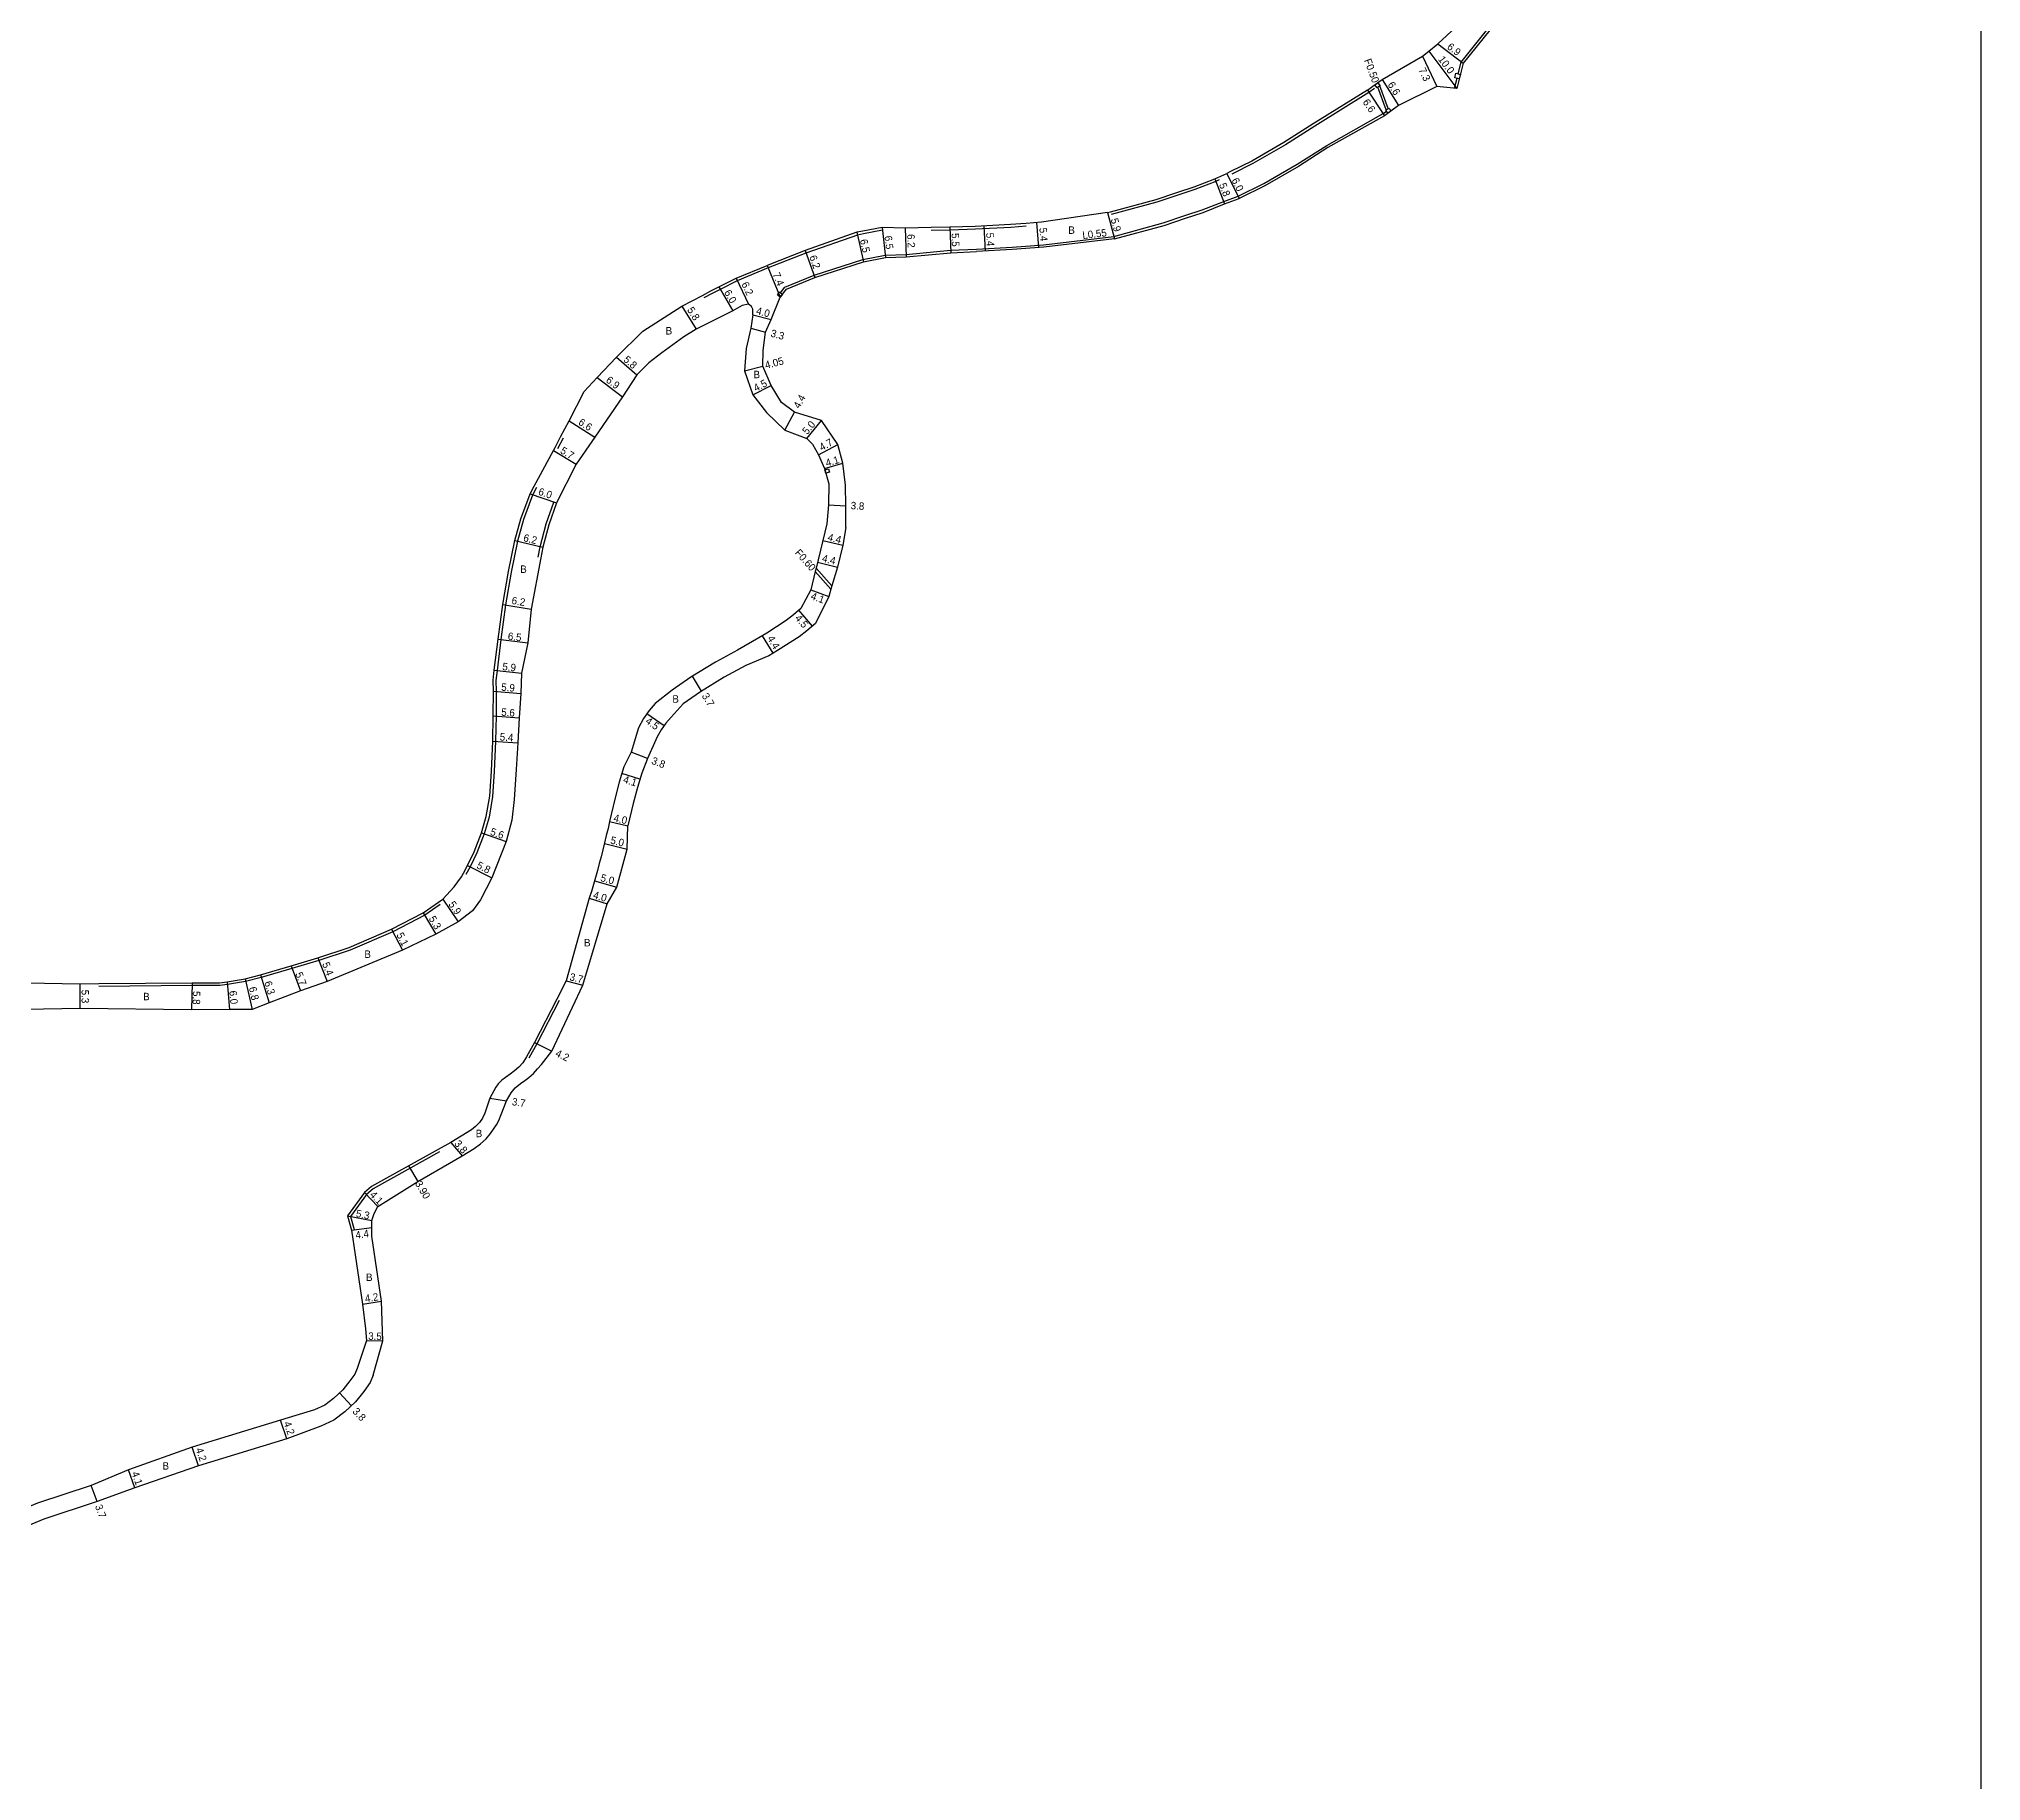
# Model space of a CAD drawing. Header units: metres. Extents: x 4000 to 8000, y -96000 to -93000.
# Drawn here: x 5983.1 to 6400, y -95205.7 to -94831.8 of the extents above; entities that cross this region are included whole.
import ezdxf

# ---------------------------------------------------------------- set-up
doc = ezdxf.new("R2010")
doc.units = ezdxf.units.M
doc.header["$LTSCALE"] = 2.5
for name, color, linetype in [('側溝・桝', 7, 'Continuous'), ('図郭', 7, 'Continuous'), ('幅員', 7, 'Continuous'), ('歩道・分離帯・安全施設', 7, 'Continuous'), ('舗装', 7, 'Continuous'), ('道路', 7, 'Continuous')]:
    doc.layers.add(name, color=color, linetype=linetype)
doc.styles.get("Standard").update_dxf_attribs({"font": ''})
doc.styles.get('Standard').set_extended_font_data('@MS PGothic')

msp = doc.modelspace()

# ---------------------------------------------------------------- linework, layer by layer
at = {"layer": '側溝・桝'}
for points in [[(6287.74, -94839.31), (6288.38, -94836.8), (6294.1, -94829.66), (6296.52, -94826.31), (6299.2, -94822.62), (6302.79, -94816.46), (6307.97, -94807.36), (6308.56, -94806.38)], [(6286.94, -94842.41), (6287.49, -94840.27)], [(6272.28, -94847.06), (6270.48, -94842.21)], [(6272.7, -94846.76), (6270.9, -94841.9)], [(6142.29, -94886.28), (6143.22, -94885.08), (6149.46, -94882.53), (6159.91, -94879.14), (6164.77, -94878.2), (6169.23, -94878.06), (6178.77, -94877.18), (6184.34, -94876.92), (6191.97, -94876.5), (6198.74, -94875.98), (6213.85, -94874.21), (6224.43, -94871.32), (6229.03, -94869.74), (6232.79, -94868.52), (6237.4, -94866.73), (6240.52, -94865.57), (6245.99, -94862.84), (6253.15, -94858.72), (6259.51, -94854.68), (6271.62, -94847.84), (6272.33, -94847.33)], [(6153.1, -94949.88), (6149.74, -94946.09)], [(6153.3, -94949.2), (6149.91, -94945.38)]]:
    msp.add_lwpolyline(points, dxfattribs=at)
for points in [[(6287.97, -94840.4), (6287, -94840.15), (6287.25, -94839.18), (6288.22, -94839.43)], [(6270.5, -94841.21), (6270.97, -94841.86), (6270.9, -94841.9), (6270.48, -94842.21), (6270.32, -94842.32), (6269.85, -94841.67)], [(6272.65, -94847.78), (6272.19, -94847.13), (6272.28, -94847.06), (6272.7, -94846.76), (6272.84, -94846.66), (6272.98, -94846.86), (6273.3, -94847.31)], [(6142.23, -94887.25), (6141.8, -94886.91), (6141.6, -94886.76), (6142.09, -94886.13), (6142.29, -94886.28), (6142.72, -94886.62)], [(6151.77, -94924.29), (6152.54, -94924.07), (6152.76, -94924.82), (6152, -94925.05)]]:
    msp.add_lwpolyline(points, close=True, dxfattribs=at)
at = {"layer": '図郭'}
msp.add_lwpolyline([(5600, -95400), (6400, -95400), (6400, -94800), (5600, -94800)], close=True, dxfattribs=at)
at = {"layer": '幅員'}
for points in [[(6280.07, -94835.49), (6283.15, -94842.05)], [(6281.44, -94834.46), (6287.44, -94842.45)], [(6283.36, -94832.85), (6288.84, -94837.03)], [(6268.25, -94842.82), (6271.92, -94848.31)], [(6271.43, -94840.54), (6274.92, -94846.14)], [(6238.05, -94860.71), (6240.74, -94866.08)], [(6235.5, -94861.84), (6237.6, -94867.24)], [(6212.44, -94869.1), (6213.96, -94874.75)], [(6158.62, -94873.33), (6160.05, -94879.68)], [(6164.07, -94872.29), (6164.83, -94878.75)], [(6169.02, -94872.41), (6169.27, -94878.61)], [(6178.65, -94872.23), (6178.81, -94877.73)], [(6186.25, -94877.37), (6185.96, -94871.98)], [(6197.69, -94876.61), (6197.27, -94871.23)], [(6147.53, -94877.22), (6149.65, -94883.04)], [(6139.4, -94880.42), (6142.23, -94887.26)], [(6129.02, -94885.03), (6132.01, -94890.17)], [(6132.73, -94883.17), (6135.41, -94888.76)], [(6121.11, -94889.21), (6124.19, -94894.13)], [(6135.87, -94893.9), (6139.06, -94894.77)], [(6136.36, -94891), (6140.23, -94892.02)], [(6107.05, -94900.12), (6111.42, -94903.93)], [(6134.55, -94903.08), (6138.47, -94902.07)], [(6102.89, -94904.52), (6108.36, -94908.64)], [(6136.3, -94908.23), (6140.26, -94906.21)], [(6096.88, -94913.77), (6102.4, -94917.28)], [(6143.19, -94915.82), (6145.3, -94911.96)], [(6147.89, -94917.57), (6151.09, -94913.74)], [(6150.45, -94921.08), (6154.54, -94918.87)], [(6093.55, -94920.13), (6098.42, -94923.08)], [(6151.7, -94924.05), (6155.63, -94922.88)], [(6088.51, -94929.47), (6094.19, -94931.41)], [(6152.54, -94931.79), (6156.28, -94932.02)], [(6085.26, -94939.48), (6091.24, -94940.92)], [(6151.36, -94939.46), (6155.63, -94940.5)], [(6150.22, -94944.12), (6154.5, -94945.16)], [(6148.77, -94950.08), (6152.62, -94951.48)], [(6082.66, -94953.17), (6088.78, -94954.17)], [(6149.11, -94957.83), (6146.18, -94954.41)], [(6081.64, -94960.66), (6088.05, -94961.42)], [(6140.66, -94963.68), (6138.41, -94959.9)], [(6080.83, -94967.29), (6086.69, -94967.92)], [(6125.32, -94971.77), (6123.4, -94968.61)], [(6080.65, -94971.8), (6086.53, -94972.31)], [(6080.62, -94977.06), (6086.2, -94977.53)], [(6117.27, -94979.23), (6113.59, -94976.64)], [(6080.49, -94982.51), (6085.88, -94982.87)], [(6113.72, -94986.25), (6110.18, -94984.88)], [(6112.1, -94990.69), (6108.19, -94989.49)], [(6078.08, -95002.23), (6083.37, -95004.07)], [(6105.58, -94999.8), (6109.49, -95000.69)], [(6104.47, -95004.48), (6109.32, -95005.7)], [(6075.1, -95009.23), (6080.28, -95011.83)], [(6102.34, -95012.49), (6107.14, -95013.87)], [(6065.59, -95019.38), (6068.27, -95023.96)], [(6069.77, -95016.41), (6073.06, -95021.3)], [(6101.23, -95016.26), (6105.06, -95017.41)], [(6058.79, -95022.89), (6061.12, -95027.42)], [(6037.21, -95030.77), (6039.22, -95036.11)], [(6042.97, -95029.06), (6044.95, -95034.08)], [(5991.86, -95034.61), (5991.88, -95039.91)], [(6015.98, -95034.38), (6015.86, -95040.18)], [(6023.48, -95034.17), (6024, -95040.15)], [(6027.33, -95033.52), (6028.83, -95040.15)], [(6030.63, -95032.7), (6032.51, -95038.71)], [(6096.23, -95033.99), (6099.82, -95034.87)], [(6089.45, -95047.21), (6093.18, -95049.03)], [(6079.86, -95059.18), (6083.47, -95059.72)], [(6071.47, -95068.63), (6073.91, -95071.54)], [(6062.42, -95073.7), (6064.43, -95077.04)], [(6052.98, -95079.41), (6055.81, -95082.38)], [(6049.33, -95084.4), (6054.53, -95085.41)], [(6050.2, -95087.51), (6054.55, -95086.87)], [(6052.51, -95103.33), (6056.61, -95102.68)], [(6053.42, -95111.14), (6056.91, -95111.25)], [(6050.15, -95125.17), (6047.61, -95122.41)], [(6036.33, -95132.24), (6034.96, -95128.27)], [(6017.35, -95138.02), (6015.96, -95134.06)], [(6003.65, -95142.81), (6002.3, -95138.94)], [(5995.58, -95145.72), (5994.33, -95142.24)]]:
    msp.add_lwpolyline(points, dxfattribs=at)
at = {"layer": '歩道・分離帯・安全施設'}
for points in [[(6269.76, -94842.48), (6268.59, -94843.32), (6256.95, -94850.56), (6250.65, -94854.57), (6243.69, -94858.57), (6239.12, -94860.85)], [(6236.43, -94862.09), (6235.73, -94862.39), (6231.23, -94864.13), (6227.56, -94865.33), (6223.08, -94866.87), (6213.25, -94869.5)], [(6164.18, -94872.88), (6160.05, -94873.67), (6158.78, -94873.91), (6147.74, -94877.78), (6139.62, -94880.98), (6132.98, -94883.72), (6129.29, -94885.57)], [(6195.03, -94872), (6191.69, -94872.26), (6184.1, -94872.68), (6178.66, -94872.83), (6174.61, -94872.91)], [(6129.29, -94885.57), (6127.61, -94886.45), (6125.79, -94887.41)], [(6095.6, -94917.5), (6094.41, -94919.77)], [(6089.92, -94928.12), (6089.06, -94929.71), (6087.12, -94934.98), (6085.84, -94939.62), (6084.45, -94946.25), (6083.26, -94953.26), (6082.24, -94960.74), (6081.42, -94967.36), (6081.17, -94969.48), (6081.25, -94971.79), (6081.22, -94977.07), (6081.09, -94982.53), (6080.82, -94989.03), (6080.44, -94994.43), (6079.7, -94998.85), (6078.65, -95002.42), (6077.05, -95006.5), (6075.63, -95009.51), (6074.75, -95011.12)], [(6090.23, -94943.07), (6090.65, -94940.79), (6091.95, -94935.92), (6093.62, -94931.21)], [(6069.2, -95017.55), (6065.9, -95019.9), (6059.04, -95023.43), (6049.88, -95027.37), (6043.15, -95029.63), (6037.38, -95031.35), (6030.79, -95033.28), (6027.45, -95034.1), (6023.57, -95034.76), (6021.91, -95035), (6015.98, -95034.98), (5995.97, -95035.17)], [(6094.77, -95038.16), (6089.98, -95047.49), (6088.26, -95050.54)], [(6069.04, -95070.68), (6054.84, -95078.63), (6053.42, -95079.83), (6049.99, -95084.52), (6050.78, -95087.35)]]:
    msp.add_lwpolyline(points, dxfattribs=at)
at = {"layer": '道路'}
for points in [[(6268.25, -94842.82), (6269.41, -94841.99), (6271.43, -94840.54), (6280.07, -94835.49), (6281.44, -94834.46), (6283.36, -94832.85), (6290.12, -94826.63), (6292.68, -94823.52)], [(6296.93, -94826.61), (6294.5, -94829.96), (6288.84, -94837.03), (6287.44, -94842.45), (6283.15, -94842.05), (6274.92, -94846.14), (6273.3, -94847.31)], [(6268.25, -94842.82), (6256.63, -94850.05), (6250.33, -94854.05), (6243.41, -94858.04), (6238.86, -94860.31), (6238.05, -94860.71)], [(6271.92, -94848.31), (6259.79, -94855.15), (6253.44, -94859.19), (6246.25, -94863.32), (6240.74, -94866.08)], [(6273.3, -94847.31), (6271.92, -94848.31)], [(6212.44, -94869.1), (6213.1, -94868.92), (6222.9, -94866.3), (6227.36, -94864.76), (6231.03, -94863.57), (6235.5, -94861.84), (6236.18, -94861.54), (6238.05, -94860.71)], [(6212.44, -94869.1), (6198.28, -94871.15), (6194.99, -94871.4), (6191.65, -94871.66), (6184.07, -94872.08)], [(6213.96, -94874.75), (6224.6, -94871.85), (6229.2, -94870.27), (6232.98, -94869.04), (6237.6, -94867.24), (6240.74, -94866.08)], [(6184.07, -94872.08), (6178.65, -94872.23), (6174.6, -94872.31), (6169.02, -94872.41), (6164.07, -94872.29), (6159.93, -94873.08), (6158.62, -94873.33), (6147.53, -94877.22), (6139.4, -94880.42)], [(6140.23, -94892.02), (6142.23, -94887.26), (6143.56, -94885.53), (6149.65, -94883.04), (6160.05, -94879.68), (6164.83, -94878.75), (6169.27, -94878.61), (6178.81, -94877.73), (6184.37, -94877.47)], [(6213.96, -94874.75), (6198.8, -94876.53), (6192.01, -94877.05), (6184.37, -94877.47)], [(6121.11, -94889.21), (6125.51, -94886.88), (6127.33, -94885.92), (6129.02, -94885.03), (6132.73, -94883.17), (6139.4, -94880.42)], [(6069.77, -95016.41), (6072.24, -95013.77), (6073.78, -95011.63), (6074.22, -95010.83), (6075.1, -95009.23), (6076.49, -95006.27), (6078.08, -95002.23), (6079.11, -94998.71), (6079.84, -94994.36), (6080.23, -94988.99), (6080.49, -94982.51), (6080.62, -94977.06), (6080.65, -94971.8), (6080.57, -94969.45), (6080.83, -94967.29), (6081.64, -94960.66), (6082.66, -94953.17), (6083.86, -94946.14), (6085.26, -94939.48), (6086.55, -94934.8), (6088.51, -94929.47), (6089.39, -94927.83), (6093.55, -94920.13), (6093.88, -94919.49), (6095.07, -94917.22), (6096.88, -94913.77), (6100.11, -94907.48), (6102.89, -94904.52), (6107.05, -94900.12), (6112.68, -94894.53), (6121.11, -94889.21)], [(6136.36, -94891), (6136.33, -94889.83), (6136.06, -94889.26), (6135.41, -94888.76), (6134.07, -94889.04), (6132.01, -94890.17), (6124.19, -94894.13)], [(6124.19, -94894.13), (6121.49, -94895.74), (6116.77, -94899.18), (6114.02, -94901.34), (6111.42, -94903.93), (6108.36, -94908.64), (6102.4, -94917.28), (6098.42, -94923.08), (6094.19, -94931.41), (6092.53, -94936.1), (6091.24, -94940.92), (6090.82, -94943.18), (6088.78, -94954.17), (6088.05, -94961.42), (6086.69, -94967.92), (6086.53, -94972.31), (6086.2, -94977.53), (6085.88, -94982.87), (6085.52, -94988.62), (6085.12, -94995.03), (6084.61, -94999.52), (6083.37, -95004.07), (6080.28, -95011.83), (6077.86, -95016.58), (6076.12, -95018.91), (6073.06, -95021.3)], [(6136.36, -94891), (6135.87, -94893.9), (6134.91, -94898.28), (6134.55, -94903.08), (6136.3, -94908.23), (6139.26, -94911.97), (6143.19, -94915.82), (6147.89, -94917.57), (6149.11, -94918.76), (6150.45, -94921.08), (6151.7, -94924.05), (6152.65, -94927.28), (6152.54, -94931.79), (6152.24, -94935.87)], [(6156.26, -94936.65), (6156.28, -94932.02), (6156.19, -94927.62), (6155.63, -94922.88), (6154.54, -94918.87), (6151.09, -94913.74), (6145.3, -94911.96), (6142.51, -94909.84), (6140.26, -94906.21), (6138.47, -94902.07), (6138.54, -94898.69), (6139.06, -94894.77), (6140.23, -94892.02)], [(6152.24, -94935.87), (6149.91, -94945.38), (6149.74, -94946.09), (6148.77, -94950.08)], [(6156.26, -94936.65), (6155.63, -94940.5), (6154.5, -94945.16), (6153.3, -94949.2), (6153.1, -94949.88), (6152.62, -94951.48)], [(6148.77, -94950.08), (6146.62, -94954.04), (6145.04, -94955.39), (6143.48, -94956.61), (6139.3, -94959.37), (6137.59, -94960.39), (6133.06, -94963.03), (6128.33, -94965.6), (6123.04, -94968.83), (6119.03, -94971.62), (6115.33, -94974.46)], [(6152.62, -94951.48), (6149.76, -94957.27), (6147.9, -94958.87), (6146.25, -94960.16), (6141.65, -94963.1), (6139.77, -94964.21), (6134.83, -94966.28), (6130.18, -94968.81), (6125.06, -94971.93), (6121.35, -94974.51), (6118.78, -94977.35)], [(6115.33, -94974.46), (6114.08, -94975.96), (6112.86, -94977.69), (6111.77, -94979.64), (6110.18, -94984.88)], [(6118.78, -94977.35), (6117.65, -94978.7), (6116.67, -94980.08), (6115.82, -94981.62), (6113.72, -94986.25)], [(6110.18, -94984.88), (6108.63, -94988.04), (6107.62, -94991.33), (6106.67, -94994.96), (6105.58, -94999.8)], [(6113.72, -94986.25), (6112.51, -94989.38), (6111.56, -94992.46), (6110.65, -94995.94), (6109.49, -95000.69)], [(6093.18, -95049.03), (6099.82, -95034.87), (6105.06, -95017.41), (6107.14, -95013.87), (6109.32, -95005.7), (6109.49, -95000.69)], [(6105.58, -94999.8), (6105.24, -95001.31), (6104.88, -95002.81), (6104.51, -95004.32), (6104.13, -95005.82), (6103.75, -95007.32), (6103.35, -95008.82), (6102.95, -95010.31), (6102.53, -95011.8), (6102.11, -95013.29), (6101.68, -95014.78), (6101.23, -95016.26)], [(5972.81, -95034.24), (5991.86, -95034.61), (5995.97, -95034.57), (6015.98, -95034.38), (6021.86, -95034.4), (6023.48, -95034.17), (6027.33, -95033.52), (6030.63, -95032.7), (6037.21, -95030.77), (6042.97, -95029.06), (6049.66, -95026.81), (6058.79, -95022.89), (6065.59, -95019.38), (6068.85, -95017.06), (6069.77, -95016.41)], [(6101.23, -95016.26), (6096.23, -95033.99), (6094.23, -95037.89), (6089.45, -95047.21)], [(6073.06, -95021.3), (6068.27, -95023.96), (6061.12, -95027.42), (6044.95, -95034.08), (6039.22, -95036.11), (6032.51, -95038.71), (6028.83, -95040.15), (6024, -95040.15), (6015.86, -95040.18), (5991.88, -95039.91), (5972.35, -95040.23)], [(6089.45, -95047.21), (6087.73, -95050.25), (6086.93, -95051.59), (6086.1, -95052.5), (6085.16, -95053.28), (6084.23, -95053.98), (6083.21, -95054.7), (6082.45, -95055.31), (6081.64, -95056.1), (6081.16, -95056.8), (6079.86, -95059.18), (6078.82, -95062.34), (6078.28, -95063.45), (6077.64, -95064.36), (6076.82, -95065.2), (6075.93, -95065.95), (6071.47, -95068.63), (6068.75, -95070.15), (6054.5, -95078.14), (6052.98, -95079.41)], [(6055.81, -95082.38), (6064.43, -95077.04), (6073.91, -95071.54), (6076.52, -95069.95), (6077.87, -95068.96), (6079.06, -95067.87), (6080.02, -95066.74), (6081.32, -95064.9), (6081.8, -95063.97), (6082.31, -95062.66), (6083.47, -95059.72), (6084.44, -95058.02), (6085.34, -95056.93), (6086.42, -95056.01), (6087.38, -95055.36), (6088.27, -95054.7), (6089.26, -95053.85), (6090.11, -95052.86), (6090.93, -95051.91), (6093.18, -95049.03)], [(6052.98, -95079.41), (6049.33, -95084.4), (6050.2, -95087.51), (6052.51, -95103.33), (6053.16, -95108.63), (6053.42, -95111.14), (6051.39, -95117.18)], [(6054.85, -95118.62), (6056.91, -95111.25), (6056.61, -95102.68), (6054.54, -95088.73), (6054.55, -95086.87), (6054.53, -95085.41), (6055.01, -95083.9), (6055.81, -95082.38)], [(6051.39, -95117.18), (6050.9, -95118.35), (6049.82, -95119.84), (6048.3, -95121.77), (6046.33, -95123.59), (6044.43, -95125.04), (6042.22, -95126.05), (6034.96, -95128.27)], [(6054.85, -95118.62), (6054.2, -95120.19), (6052.82, -95122.1), (6051.07, -95124.32), (6048.75, -95126.46), (6046.37, -95128.27), (6043.62, -95129.54), (6036.33, -95132.24)], [(6034.96, -95128.27), (6015.96, -95134.06), (6002.3, -95138.94), (5994.33, -95142.24)], [(6036.33, -95132.24), (6017.35, -95138.02), (6003.65, -95142.81), (5995.58, -95145.72)], [(5994.33, -95142.24), (5982.74, -95146.07), (5972.87, -95150.17), (5965.25, -95152.36), (5960.94, -95153.14), (5954.57, -95153.77)], [(5995.58, -95145.72), (5984.1, -95149.51), (5974.1, -95153.67), (5966.09, -95155.97), (5961.42, -95156.82), (5954.6, -95157.77)]]:
    msp.add_lwpolyline(points, dxfattribs=at)

# ---------------------------------------------------------------- texts
at = {"layer": '側溝・桝'}
for s, rotation, p in [('F0.50', 290.3889, (6267.5, -94836.41)), ('L0.55', 6.6896, (6207.17, -94874.77)), ('F0.60', 311.532, (6145.24, -94942.18))]:
    msp.add_text(s, height=1.6, rotation=rotation, dxfattribs=at).set_placement(p)
at = {"layer": '幅員'}
for s, rotation, p in [('10.0', 306.8955, (6283.35, -94836.22)), ('6.9', 322.6546, (6285.21, -94833.81)), ('7.3', 295.1101, (6279.19, -94838.45)), ('6.6', 301.8907, (6272.52, -94841.62)), ('6.6', 303.7663, (6267.16, -94845.38)), ('5.8', 291.1781, (6236.36, -94863.1)), ('6.0', 296.5821, (6239.04, -94862.13)), ('6.2', 272.3372, (6169.46, -94873.74)), ('5.5', 271.6713, (6178.99, -94873.52)), ('5.4', 273.1528, (6186.41, -94873.46)), ('5.4', 274.4068, (6197.83, -94872.4)), ('5.9', 285.004, (6213.13, -94870.53)), ('6.5', 282.6511, (6159.31, -94874.98)), ('6.5', 276.7348, (6164.59, -94874.15)), ('7.4', 292.4629, (6140.54, -94882.32)), ('6.2', 289.9786, (6148.41, -94878.58)), ('6.0', 300.1989, (6130.09, -94886.23)), ('6.2', 295.6822, (6133.82, -94884.43)), ('5.8', 301.9817, (6122.15, -94889.96)), ('4.0', 345.2157, (6136.92, -94890.86)), ('3.3', 344.6499, (6140.03, -94895.67)), ('5.8', 318.8756, (6108.41, -94900.86)), ('4.05', 14.4913, (6139.15, -94902.64)), ('6.9', 323.0386, (6104.65, -94905.34)), ('4.5', 27.0805, (6136.98, -94907.57)), ('4.4', 61.3183, (6146.33, -94911.29)), ('6.6', 327.5662, (6098.72, -94914.48)), ('5.0', 50.1605, (6148, -94916.86)), ('5.7', 328.8733, (6094.84, -94920.61)), ('4.7', 28.4456, (6151.12, -94920.29)), ('4.1', 16.6061, (6152.21, -94923.64)), ('6.0', 341.0803, (6090.15, -94929.6)), ('3.8', 356.4789, (6157.3, -94932.74)), ('6.2', 346.4325, (6086.96, -94939.59)), ('4.4', 346.2924, (6152.27, -94939.46)), ('4.4', 346.2924, (6151.06, -94943.98)), ('6.2', 350.7099, (6084.46, -94953.08)), ('4.1', 340.033, (6148.63, -94952.01)), ('4.5', 310.6924, (6145.26, -94956.21)), ('6.5', 353.2316, (6083.67, -94960.75)), ('4.4', 300.7851, (6139.35, -94960.48)), ('5.9', 353.8356, (6082.5, -94967.27)), ('5.9', 355.0582, (6082.27, -94971.68)), ('3.7', 301.3569, (6125.3, -94972.81)), ('5.6', 355.1996, (6082.27, -94977.04)), ('4.5', 324.8338, (6113.12, -94978.55)), ('5.4', 356.2271, (6081.97, -94982.38)), ('3.8', 338.851, (6114.43, -94987.34)), ('4.1', 342.926, (6108.37, -94991.41)), ('4.0', 347.1911, (6106.32, -94999.72)), ('5.6', 340.8669, (6079.82, -95002.6)), ('5.0', 345.9099, (6105.64, -95004.48)), ('5.8', 333.3631, (6076.89, -95009.71)), ('5.0', 344.0699, (6103.51, -95012.53)), ('4.0', 343.294, (6101.91, -95016.21)), ('5.9', 303.8926, (6070.91, -95017.54)), ('5.1', 297.225, (6059.77, -95024.1)), ('5.3', 300.3834, (6066.69, -95020.61)), ('5.7', 290.6022, (6038.07, -95032.44)), ('5.4', 291.4782, (6043.84, -95030.33)), ('5.3', 270.224, (5992.22, -95035.88)), ('5.8', 268.8434, (6016.13, -95036.14)), ('6.0', 274.9079, (6023.94, -95036.14)), ('6.8', 282.7689, (6028.14, -95035.43)), ('6.3', 287.3448, (6031.43, -95034.3)), ('3.7', 346.3227, (6096.87, -95033.81)), ('4.2', 333.9517, (6093.8, -95050.05)), ('3.7', 351.5382, (6084.53, -95060.64)), ('3.8', 309.9668, (6072.14, -95068.98)), ('3.90', 300.9125, (6063.74, -95077.47)), ('4.1', 313.7311, (6053.96, -95080.02)), ('5.3', 348.977, (6051.03, -95084.62)), ('4.4', 8.487, (6051.14, -95089.36)), ('4.2', 9.1056, (6053.19, -95102.98)), ('3.5', 358.1936, (6053.75, -95110.99)), ('3.8', 312.7845, (6050.27, -95126.48)), ('4.2', 288.9527, (6035.59, -95128.84)), ('4.2', 289.2675, (6016.7, -95134.5)), ('4.1', 289.2656, (6002.94, -95139.59)), ('3.7', 289.8601, (5995.09, -95146.69))]:
    msp.add_text(s, height=1.6, rotation=rotation, dxfattribs=at).set_placement(p)
at = {"layer": '舗装'}
for p in [(6204.05, -94873.66), (6117.62, -94895.26), (6136.47, -94904.64), (6086.4, -94946.42), (6119.06, -94974.27), (6052.95, -95029.04), (6100.09, -95026.58), (6005.45, -95038.14), (6076.84, -95067.52), (6053.29, -95098.38), (6009.61, -95138.87)]:
    msp.add_text('B', height=1.6, dxfattribs=at).set_placement(p)

doc.saveas('drawing.dxf')
